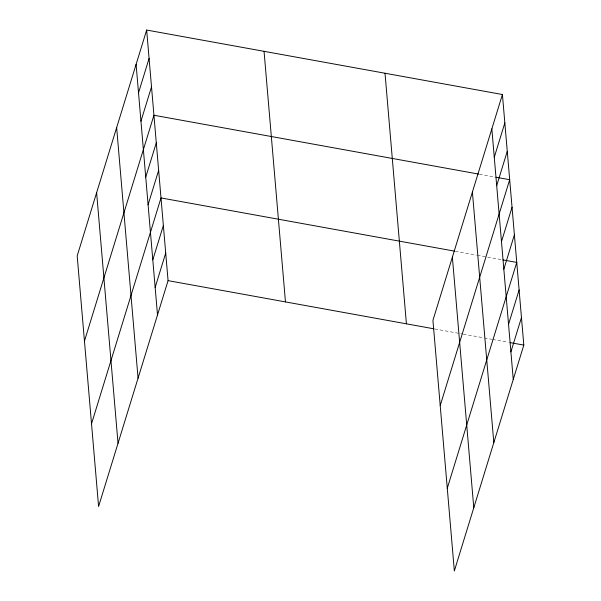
<?xml version="1.0" encoding="UTF-8"?>
<svg xmlns="http://www.w3.org/2000/svg" width="601" height="601" viewBox="0 0 601 601"><rect width="100%" height="100%" fill="white"/><g stroke="black" fill="none" stroke-linecap="round" stroke-linejoin="round"><path stroke-width="0.45" stroke-dasharray="3 2.25" d="M479.425 174.23L495.014 177.055M455.303 251.271L476.398 255.094M477.314 255.26L502.083 259.752M434.854 328.98L462.372 333.968M463.288 334.133L483.467 337.785M484.383 337.957L491.716 339.287M492.632 339.452L508.228 342.277"/><path stroke-width="0.9" d="M146.659 30.05L77.183 255.898L98.587 506.485L168.07 280.637L146.659 30.05L502.413 94.515L523.817 345.102L454.341 570.95L432.93 320.363L502.413 94.515M138.523 92.794L149.086 58.447M140.95 121.192L151.512 86.852M84.463 341.098L153.939 115.249L478.509 174.065M145.727 177.152L156.298 142.813M148.086 204.716L158.649 170.376M91.525 423.788L161.008 197.939L454.386 251.105M152.797 259.85L163.359 225.503M155.148 287.413L165.718 253.066M494.27 157.259L504.832 122.92M496.696 185.656L507.259 151.317M440.21 405.562L509.686 179.714L495.93 177.22M501.482 241.625L512.044 207.277M503.833 269.188L514.396 234.848M447.272 488.26L516.755 262.412L502.999 259.917M508.544 324.315L519.106 289.975M510.903 351.878L521.465 317.538M168.07 280.637L433.937 328.815M510.061 342.608L523.817 345.102M491.843 128.862L513.254 379.441M472.401 192.057L493.812 442.644M452.373 257.168L473.783 507.755M385.016 73.247L406.419 323.826M264.057 51.325L285.467 301.905M136.096 64.39L157.507 314.977M116.654 127.592L138.065 378.172M96.626 192.703L118.029 443.283"/></g></svg>
